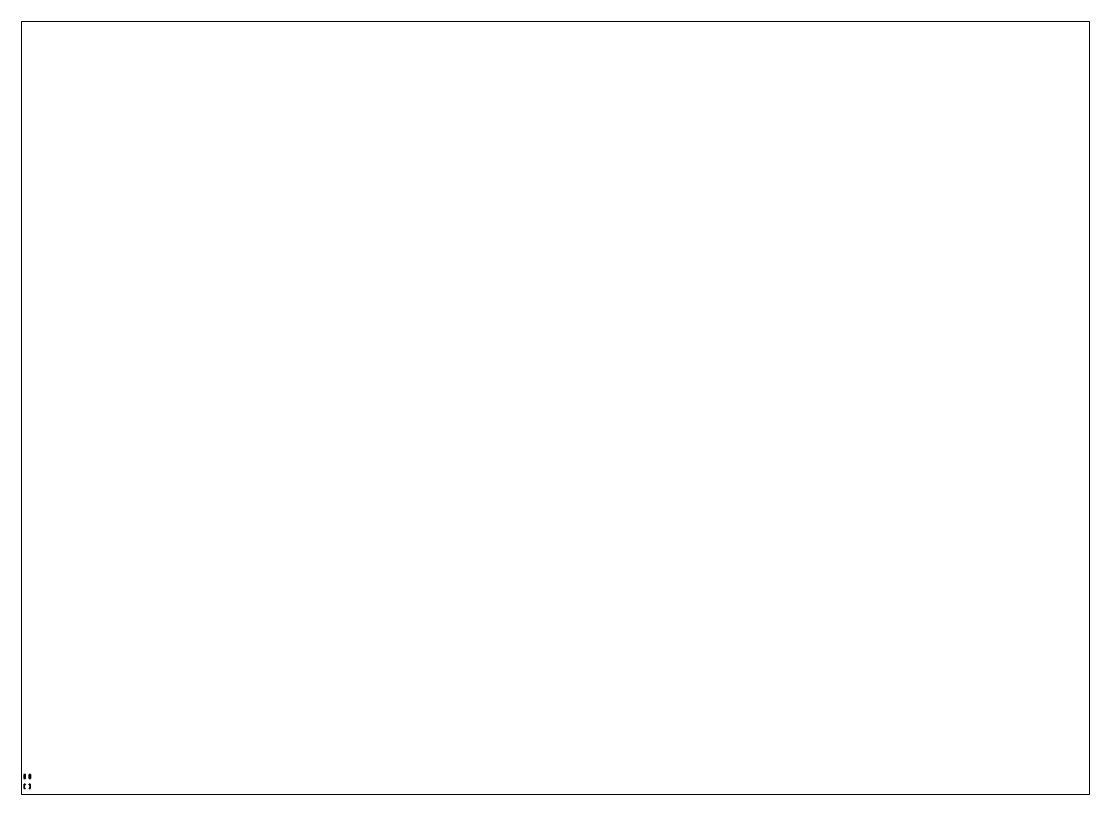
# Paper-space layout 'Layout1' of a CAD drawing. Extents: x 28 to 251, y 20 to 181.
# The model-space entities are those that its viewports show. They can reach past a viewport. Long polylines and large blocks are cut down to what shows.
import ezdxf

# ---------------------------------------------------------------- set-up
doc = ezdxf.new("R2010")
doc.units = 0
doc.layers.get('0').update_dxf_attribs({"linetype": 'CONTINUOUS'})
doc.layers.add('FENDERS', color=6, linetype='CONTINUOUS')

msp = doc.modelspace()

# ---------------------------------------------------------------- linework, layer by layer
at = {"layer": 'FENDERS'}
for points in [[(-1.25, 2.77, 0.9), (-1.25, 2.77, 0.72), (-1.29, 2.74, 0.74), (-1.29, 2.74, 0.9)], [(-1.25, 2.71, 1.08), (-1.25, 2.77, 0.9), (-1.29, 2.74, 0.9), (-1.29, 2.69, 1.07)], [(-1.25, 2.63, 1.24), (-1.25, 2.71, 1.08), (-1.29, 2.69, 1.07), (-1.29, 2.62, 1.21)], [(-1.25, 2.37, 1.46), (-1.25, 2.63, 1.24), (-1.29, 2.62, 1.21), (-1.29, 2.36, 1.43)], [(-1.25, 2.1, 1.56), (-1.25, 2.37, 1.46), (-1.29, 2.36, 1.43), (-1.29, 2.1, 1.53)], [(-1.25, 1.82, 1.56), (-1.25, 2.1, 1.56), (-1.29, 2.1, 1.53), (-1.29, 1.82, 1.53)], [(-1.29, 1.82, 1.53), (-1.29, 1.56, 1.43), (-1.25, 1.55, 1.46), (-1.25, 1.82, 1.56)], [(-1.29, 1.56, 1.43), (-1.29, 1.37, 1.22), (-1.25, 1.34, 1.24), (-1.25, 1.55, 1.46)], [(-1.29, 1.37, 1.22), (-1.29, 1.27, 1.07), (-1.25, 1.23, 1.08), (-1.25, 1.34, 1.24)], [(-1.29, 1.27, 1.07), (-1.29, 1.22, 0.9), (-1.25, 1.19, 0.9), (-1.25, 1.23, 1.08)], [(-0.79, 2.77, 0.9), (-0.79, 2.77, 0.72), (-1.25, 2.77, 0.72), (-1.25, 2.77, 0.9)], [(-0.79, 2.71, 1.08), (-0.79, 2.77, 0.9), (-1.25, 2.77, 0.9), (-1.25, 2.71, 1.08)], [(-0.79, 2.63, 1.24), (-0.79, 2.71, 1.08), (-1.25, 2.71, 1.08), (-1.25, 2.63, 1.24)], [(-0.79, 2.37, 1.46), (-0.79, 2.63, 1.24), (-1.25, 2.63, 1.24), (-1.25, 2.37, 1.46)], [(-0.79, 2.1, 1.56), (-0.79, 2.37, 1.46), (-1.25, 2.37, 1.46), (-1.25, 2.1, 1.56)], [(-1.19, 1.82, 1.56), (-1.19, 2.1, 1.56), (-1.25, 2.1, 1.56), (-1.25, 1.82, 1.56)], [(-1.25, 1.82, 1.56), (-1.25, 1.55, 1.46), (-0.79, 1.55, 1.46), (-0.79, 1.82, 1.56)], [(-1.25, 1.55, 1.46), (-1.25, 1.34, 1.24), (-0.79, 1.34, 1.24), (-0.79, 1.55, 1.46)], [(-1.25, 1.34, 1.24), (-1.25, 1.23, 1.08), (-0.79, 1.23, 1.08), (-0.79, 1.34, 1.24)], [(-1.25, 1.23, 1.08), (-1.25, 1.19, 0.9), (-0.79, 1.19, 0.9), (-0.79, 1.23, 1.08)], [(-0.75, 2.74, 0.9), (-0.75, 2.74, 0.74), (-0.79, 2.77, 0.72), (-0.79, 2.77, 0.9)], [(-0.75, 2.69, 1.07), (-0.75, 2.74, 0.9), (-0.79, 2.77, 0.9), (-0.79, 2.71, 1.08)], [(-0.75, 2.62, 1.21), (-0.75, 2.69, 1.07), (-0.79, 2.71, 1.08), (-0.79, 2.63, 1.24)], [(-0.75, 2.36, 1.43), (-0.75, 2.62, 1.21), (-0.79, 2.63, 1.24), (-0.79, 2.37, 1.46)], [(-0.75, 2.1, 1.53), (-0.75, 2.36, 1.43), (-0.79, 2.37, 1.46), (-0.79, 2.1, 1.56)], [(-0.75, 1.82, 1.53), (-0.75, 2.1, 1.53), (-0.79, 2.1, 1.56), (-0.79, 1.82, 1.56)], [(-0.79, 1.82, 1.56), (-0.79, 1.55, 1.46), (-0.75, 1.56, 1.43), (-0.75, 1.82, 1.53)], [(-0.79, 1.55, 1.46), (-0.79, 1.34, 1.24), (-0.75, 1.37, 1.22), (-0.75, 1.56, 1.43)], [(-0.79, 1.34, 1.24), (-0.79, 1.23, 1.08), (-0.75, 1.27, 1.07), (-0.75, 1.37, 1.22)], [(-0.79, 1.23, 1.08), (-0.79, 1.19, 0.9), (-0.75, 1.22, 0.9), (-0.75, 1.27, 1.07)], [(0.79, 2.71, 1.08), (0.79, 2.77, 0.9), (0.75, 2.74, 0.9), (0.75, 2.69, 1.07)], [(0.79, 2.77, 0.9), (0.79, 2.77, 0.72), (0.75, 2.74, 0.74), (0.75, 2.74, 0.9)], [(0.79, 2.63, 1.24), (0.79, 2.71, 1.08), (0.75, 2.69, 1.07), (0.75, 2.62, 1.21)], [(0.79, 2.37, 1.46), (0.79, 2.63, 1.24), (0.75, 2.62, 1.21), (0.75, 2.36, 1.43)], [(0.79, 2.1, 1.56), (0.79, 2.37, 1.46), (0.75, 2.36, 1.43), (0.75, 2.1, 1.53)], [(0.79, 1.82, 1.56), (0.79, 2.1, 1.56), (0.75, 2.1, 1.53), (0.75, 1.82, 1.53)], [(0.75, 1.82, 1.53), (0.75, 1.56, 1.43), (0.79, 1.55, 1.46), (0.79, 1.82, 1.56)], [(0.75, 1.56, 1.43), (0.75, 1.37, 1.22), (0.79, 1.34, 1.24), (0.79, 1.55, 1.46)], [(0.75, 1.37, 1.22), (0.75, 1.27, 1.07), (0.79, 1.23, 1.08), (0.79, 1.34, 1.24)], [(0.75, 1.27, 1.07), (0.75, 1.22, 0.9), (0.79, 1.19, 0.9), (0.79, 1.23, 1.08)], [(1.25, 2.71, 1.08), (1.25, 2.77, 0.9), (0.79, 2.77, 0.9), (0.79, 2.71, 1.08)], [(1.25, 2.77, 0.9), (1.25, 2.77, 0.72), (0.79, 2.77, 0.72), (0.79, 2.77, 0.9)], [(1.25, 2.63, 1.24), (1.25, 2.71, 1.08), (0.79, 2.71, 1.08), (0.79, 2.63, 1.24)], [(1.25, 2.37, 1.46), (1.25, 2.63, 1.24), (0.79, 2.63, 1.24), (0.79, 2.37, 1.46)], [(1.25, 2.1, 1.56), (1.25, 2.37, 1.46), (0.79, 2.37, 1.46), (0.79, 2.1, 1.56)], [(0.79, 1.82, 1.56), (0.79, 1.55, 1.46), (1.25, 1.55, 1.46), (1.25, 1.82, 1.56)], [(0.79, 1.55, 1.46), (0.79, 1.34, 1.24), (1.25, 1.34, 1.24), (1.25, 1.55, 1.46)], [(0.79, 1.34, 1.24), (0.79, 1.23, 1.08), (1.25, 1.23, 1.08), (1.25, 1.34, 1.24)], [(0.79, 1.23, 1.08), (0.79, 1.19, 0.9), (1.25, 1.19, 0.9), (1.25, 1.23, 1.08)], [(1.25, 1.82, 1.56), (1.25, 2.1, 1.56), (1.19, 2.1, 1.56), (1.19, 1.82, 1.56)], [(1.29, 2.69, 1.07), (1.29, 2.74, 0.9), (1.25, 2.77, 0.9), (1.25, 2.71, 1.08)], [(1.29, 2.74, 0.9), (1.29, 2.74, 0.74), (1.25, 2.77, 0.72), (1.25, 2.77, 0.9)], [(1.29, 2.62, 1.21), (1.29, 2.69, 1.07), (1.25, 2.71, 1.08), (1.25, 2.63, 1.24)], [(1.29, 2.36, 1.43), (1.29, 2.62, 1.21), (1.25, 2.63, 1.24), (1.25, 2.37, 1.46)], [(1.29, 2.1, 1.53), (1.29, 2.36, 1.43), (1.25, 2.37, 1.46), (1.25, 2.1, 1.56)], [(1.29, 1.82, 1.53), (1.29, 2.1, 1.53), (1.25, 2.1, 1.56), (1.25, 1.82, 1.56)], [(1.25, 1.82, 1.56), (1.25, 1.55, 1.46), (1.29, 1.56, 1.43), (1.29, 1.82, 1.53)], [(1.25, 1.55, 1.46), (1.25, 1.34, 1.24), (1.29, 1.37, 1.22), (1.29, 1.56, 1.43)], [(1.25, 1.34, 1.24), (1.25, 1.23, 1.08), (1.29, 1.27, 1.07), (1.29, 1.37, 1.22)], [(1.25, 1.23, 1.08), (1.25, 1.19, 0.9), (1.29, 1.22, 0.9), (1.29, 1.27, 1.07)], [(-1.21, -1.16, 0.8), (-1.21, -1.14, 0.62), (-1.22, -1.17, 0.63), (-1.22, -1.19, 0.8)], [(-1.21, -1.22, 0.98), (-1.21, -1.16, 0.8), (-1.22, -1.19, 0.8), (-1.22, -1.24, 0.96)], [(-1.21, -1.32, 1.14), (-1.21, -1.22, 0.98), (-1.22, -1.24, 0.96), (-1.22, -1.33, 1.12)], [(-1.21, -1.48, 1.3), (-1.21, -1.32, 1.14), (-1.22, -1.33, 1.12), (-1.22, -1.5, 1.28)], [(-1.21, -1.65, 1.42), (-1.21, -1.48, 1.3), (-1.22, -1.5, 1.28), (-1.22, -1.68, 1.39)], [(-1.21, -1.92, 1.51), (-1.21, -1.65, 1.42), (-1.22, -1.68, 1.39), (-1.22, -1.94, 1.47)], [(-1.21, -2.19, 1.51), (-1.21, -1.92, 1.51), (-1.22, -1.94, 1.47), (-1.22, -2.17, 1.47)], [(-1.21, -2.34, 1.45), (-1.21, -2.19, 1.51), (-1.22, -2.17, 1.47), (-1.22, -2.33, 1.42)], [(-1.21, -2.48, 1.39), (-1.21, -2.34, 1.45), (-1.22, -2.33, 1.42), (-1.22, -2.47, 1.36)], [(-1.21, -2.65, 1.25), (-1.21, -2.48, 1.39), (-1.22, -2.47, 1.36), (-1.22, -2.64, 1.22)], [(-1.21, -2.73, 1.18), (-1.21, -2.65, 1.25), (-1.22, -2.64, 1.22), (-1.22, -2.72, 1.15)], [(-1.21, -2.77, 1.07), (-1.21, -2.73, 1.18), (-1.22, -2.72, 1.15), (-1.22, -2.74, 1.07)], [(-0.81, -1.16, 0.8), (-0.81, -1.14, 0.62), (-1.21, -1.14, 0.62), (-1.21, -1.16, 0.8)], [(-0.81, -1.22, 0.98), (-0.81, -1.16, 0.8), (-1.21, -1.16, 0.8), (-1.21, -1.22, 0.98)], [(-0.81, -1.32, 1.14), (-0.81, -1.22, 0.98), (-1.21, -1.22, 0.98), (-1.21, -1.32, 1.14)], [(-1.14, -2.34, 1.45), (-1.21, -2.19, 1.51), (-1.21, -2.19, 1.51), (-1.21, -2.34, 1.45)], [(-1.08, -2.48, 1.39), (-1.14, -2.34, 1.45), (-1.21, -2.34, 1.45), (-1.21, -2.48, 1.39)], [(-1.01, -2.65, 1.25), (-1.08, -2.48, 1.39), (-1.21, -2.48, 1.39), (-1.21, -2.65, 1.25)], [(-0.81, -2.73, 1.18), (-0.81, -2.65, 1.25), (-1.21, -2.65, 1.25), (-1.21, -2.73, 1.18)], [(-0.81, -2.77, 1.07), (-0.81, -2.73, 1.18), (-1.21, -2.73, 1.18), (-1.21, -2.77, 1.07)], [(-0.8, -1.19, 0.8), (-0.8, -1.17, 0.63), (-0.81, -1.14, 0.62), (-0.81, -1.16, 0.8)], [(-0.8, -1.24, 0.96), (-0.8, -1.19, 0.8), (-0.81, -1.16, 0.8), (-0.81, -1.22, 0.98)], [(-0.8, -1.33, 1.12), (-0.8, -1.24, 0.96), (-0.81, -1.22, 0.98), (-0.81, -1.32, 1.14)], [(-0.8, -2.72, 1.15), (-0.8, -2.64, 1.22), (-0.81, -2.65, 1.25), (-0.81, -2.73, 1.18)], [(-0.8, -2.74, 1.07), (-0.8, -2.72, 1.15), (-0.81, -2.73, 1.18), (-0.81, -2.77, 1.07)], [(0.81, -1.16, 0.8), (0.81, -1.14, 0.62), (0.8, -1.17, 0.63), (0.8, -1.19, 0.8)], [(0.81, -1.22, 0.98), (0.81, -1.16, 0.8), (0.8, -1.19, 0.8), (0.8, -1.24, 0.96)], [(0.81, -1.32, 1.14), (0.81, -1.22, 0.98), (0.8, -1.24, 0.96), (0.8, -1.33, 1.12)], [(0.81, -2.73, 1.18), (0.81, -2.65, 1.25), (0.8, -2.64, 1.22), (0.8, -2.72, 1.15)], [(0.81, -2.77, 1.07), (0.81, -2.73, 1.18), (0.8, -2.72, 1.15), (0.8, -2.74, 1.07)], [(1.21, -1.16, 0.8), (1.21, -1.14, 0.62), (0.81, -1.14, 0.62), (0.81, -1.16, 0.8)], [(1.21, -1.22, 0.98), (1.21, -1.16, 0.8), (0.81, -1.16, 0.8), (0.81, -1.22, 0.98)], [(1.21, -1.32, 1.14), (1.21, -1.22, 0.98), (0.81, -1.22, 0.98), (0.81, -1.32, 1.14)], [(1.21, -2.73, 1.18), (1.21, -2.65, 1.25), (0.81, -2.65, 1.25), (0.81, -2.73, 1.18)], [(1.21, -2.77, 1.07), (1.21, -2.73, 1.18), (0.81, -2.73, 1.18), (0.81, -2.77, 1.07)], [(1.21, -2.65, 1.25), (1.21, -2.48, 1.39), (1.08, -2.48, 1.39), (1.01, -2.65, 1.25)], [(1.21, -2.48, 1.39), (1.21, -2.34, 1.45), (1.14, -2.34, 1.45), (1.08, -2.48, 1.39)], [(1.21, -2.34, 1.45), (1.21, -2.19, 1.51), (1.21, -2.19, 1.51), (1.14, -2.34, 1.45)], [(1.22, -1.19, 0.8), (1.22, -1.17, 0.63), (1.21, -1.14, 0.62), (1.21, -1.16, 0.8)], [(1.22, -1.24, 0.96), (1.22, -1.19, 0.8), (1.21, -1.16, 0.8), (1.21, -1.22, 0.98)], [(1.22, -1.33, 1.12), (1.22, -1.24, 0.96), (1.21, -1.22, 0.98), (1.21, -1.32, 1.14)], [(1.22, -1.5, 1.28), (1.22, -1.33, 1.12), (1.21, -1.32, 1.14), (1.21, -1.48, 1.3)], [(1.22, -1.68, 1.39), (1.22, -1.5, 1.28), (1.21, -1.48, 1.3), (1.21, -1.65, 1.42)], [(1.22, -1.94, 1.47), (1.22, -1.68, 1.39), (1.21, -1.65, 1.42), (1.21, -1.92, 1.51)], [(1.22, -2.17, 1.47), (1.22, -1.94, 1.47), (1.21, -1.92, 1.51), (1.21, -2.19, 1.51)], [(1.22, -2.33, 1.42), (1.22, -2.17, 1.47), (1.21, -2.19, 1.51), (1.21, -2.34, 1.45)], [(1.22, -2.47, 1.36), (1.22, -2.33, 1.42), (1.21, -2.34, 1.45), (1.21, -2.48, 1.39)], [(1.22, -2.64, 1.22), (1.22, -2.47, 1.36), (1.21, -2.48, 1.39), (1.21, -2.65, 1.25)], [(1.22, -2.72, 1.15), (1.22, -2.64, 1.22), (1.21, -2.65, 1.25), (1.21, -2.73, 1.18)], [(1.22, -2.74, 1.07), (1.22, -2.72, 1.15), (1.21, -2.73, 1.18), (1.21, -2.77, 1.07)]]:
    msp.add_3dface(points, dxfattribs=at)

psp = doc.layouts.get("Layout1")

# ---------------------------------------------------------------- viewports
at = {"layer": '0'}
psp.add_viewport(center=(139.22, 100.81), size=(222.76, 161.29), view_center_point=(210, 148.5), view_height=307.4901, dxfattribs=at)

doc.saveas('drawing.dxf')
